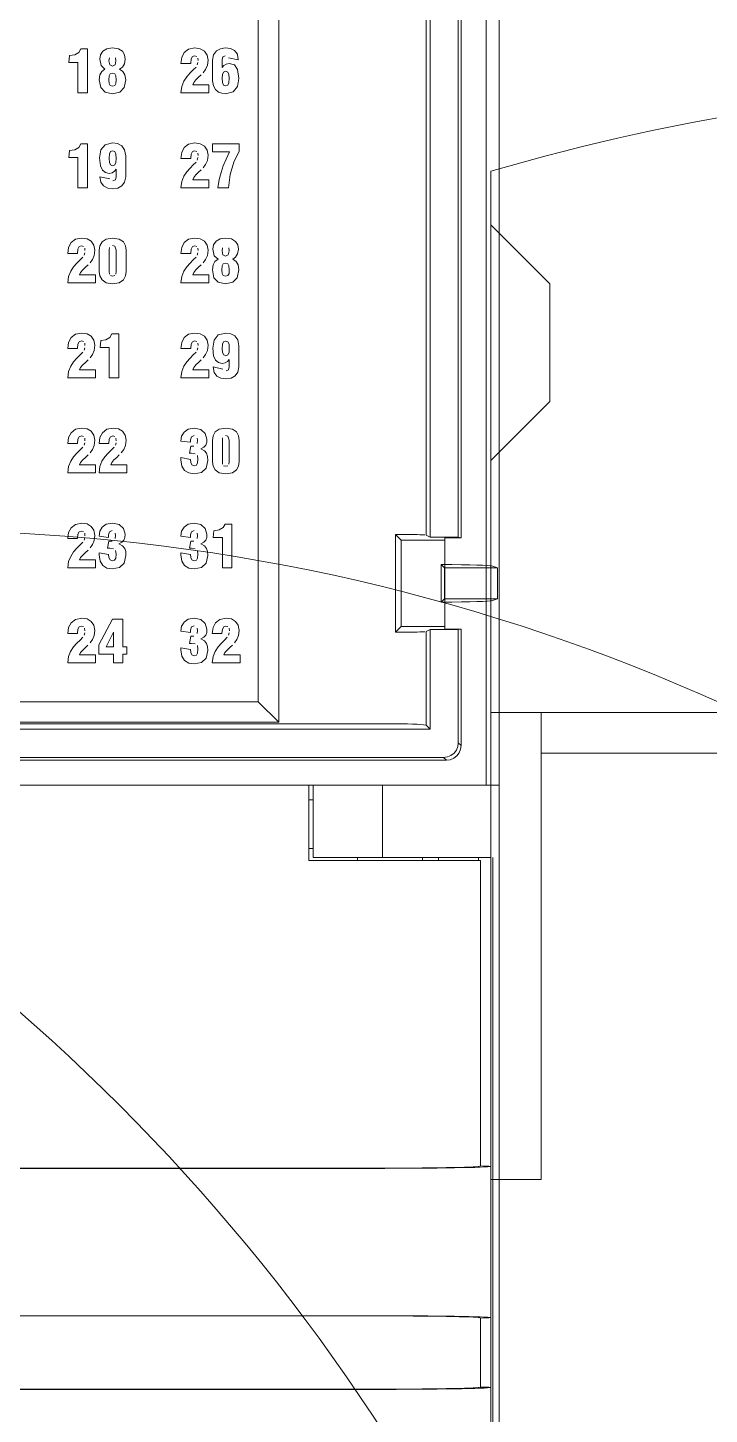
# Model space of a CAD drawing. Header units: millimetres. Extents: x -6000 to 26000, y -6000 to 26000.
# Drawn here: x 145.53 to 148.75, y -4537.93 to -4531.38 of the extents above; entities that cross this region are included whole.
import ezdxf

# ---------------------------------------------------------------- set-up
doc = ezdxf.new("R2010")
doc.units = ezdxf.units.MM
doc.header["$MEASUREMENT"] = 0
doc.layers.add('Чертеж и Рисунок_Ном._пера__7', color=7, linetype='Continuous', lineweight=15)

msp = doc.modelspace()

# ---------------------------------------------------------------- linework, layer by layer
at = {"layer": 'Чертеж и Рисунок_Ном._пера__7', "color": 7, "linetype": 'Continuous', "lineweight": 15}
for p, q in [((147.6943, -4534.9602), (147.6943, -4528.3644)), ((147.7547, -4528.3644), (147.7547, -4534.9602)), ((147.7547, -4534.9184), (147.7547, -4528.3647)), ((147.5761, -4529.2013), (147.5761, -4533.7919)), ((147.4108, -4533.7796), (147.4108, -4529.2135)), ((147.43, -4533.7892), (147.43, -4529.2039)), ((147.5627, -4533.7892), (147.5627, -4529.2039)), ((146.619, -4534.5664), (146.619, -4530.6716)), ((146.7153, -4530.768), (146.7153, -4534.6628)), ((147.7168, -4532.0625), (147.7168, -4532.3146)), ((147.7168, -4532.3146), (147.995, -4532.5928)), ((147.7168, -4533.4274), (147.7168, -4532.3146)), ((147.995, -4533.1492), (147.995, -4532.5928)), ((147.7168, -4533.4274), (147.995, -4533.1492)), ((147.7168, -4534.6167), (147.7168, -4533.4274)), ((147.266, -4533.7763), (147.2939, -4533.8041)), ((147.266, -4534.2384), (147.266, -4533.7763)), ((147.43, -4533.7892), (147.4108, -4533.7796)), ((147.2939, -4534.2105), (147.2939, -4533.8041)), ((147.2939, -4533.8041), (147.4996, -4533.8041)), ((147.5627, -4533.7892), (147.43, -4533.7892)), ((147.4996, -4533.7919), (147.4996, -4533.8041)), ((147.5761, -4533.7919), (147.4996, -4533.7919)), ((147.4996, -4534.2105), (147.4996, -4533.8041)), ((147.5761, -4533.7919), (147.5627, -4533.7892)), ((147.4816, -4533.9179), (147.4816, -4534.0967)), ((147.4816, -4533.9179), (147.4983, -4533.9346)), ((147.4983, -4533.9346), (147.4983, -4534.08)), ((147.7474, -4533.9346), (147.4983, -4533.9346)), ((147.7474, -4533.9346), (147.7196, -4533.9254)), ((147.7474, -4533.9346), (147.7474, -4534.08)), ((147.4816, -4534.0967), (147.4983, -4534.08)), ((147.4983, -4534.08), (147.7474, -4534.08)), ((147.7196, -4534.0893), (147.7474, -4534.08)), ((147.266, -4534.2384), (147.2939, -4534.2105)), ((147.2939, -4534.2105), (147.4996, -4534.2105)), ((147.43, -4534.2255), (147.4108, -4534.235)), ((147.4108, -4534.6767), (147.4108, -4534.235)), ((147.5627, -4534.2255), (147.43, -4534.2255)), ((147.43, -4534.6959), (147.43, -4534.2255)), ((147.4996, -4534.2228), (147.4996, -4534.2105)), ((147.5761, -4534.2228), (147.4996, -4534.2228)), ((147.5761, -4534.2228), (147.5627, -4534.2255)), ((147.5627, -4534.7593), (147.5627, -4534.2255)), ((147.5761, -4534.2228), (147.5761, -4534.7726)), ((143.2474, -4534.5664), (146.619, -4534.5664)), ((146.619, -4534.5664), (146.7153, -4534.6628)), ((147.7168, -4536.8214), (147.7168, -4534.6167)), ((147.7168, -4534.6167), (147.9532, -4534.6167)), ((147.9532, -4534.6167), (149.0939, -4534.6167)), ((147.9532, -4534.8096), (147.9532, -4534.6167)), ((142.4363, -4534.6959), (147.43, -4534.6959)), ((147.2023, -4534.6696), (142.6641, -4534.6696)), ((146.7153, -4534.6628), (143.1511, -4534.6628)), ((147.4108, -4534.6767), (147.43, -4534.6959)), ((147.5761, -4534.7726), (147.5627, -4534.7593)), ((142.373, -4534.8285), (147.4934, -4534.8285)), ((147.5068, -4534.8419), (147.4934, -4534.8285)), ((147.9532, -4536.8214), (147.9532, -4534.8096)), ((149.0939, -4534.8096), (147.9532, -4534.8096)), ((147.5068, -4534.8419), (142.3596, -4534.8419)), ((142.1721, -4534.9602), (147.6943, -4534.9602)), ((147.0433, -4534.9602), (142.8231, -4534.9602)), ((142.826, -4534.9602), (146.8575, -4534.9602)), ((146.8575, -4534.9602), (146.8575, -4535.3149)), ((146.8783, -4535.301), (146.8783, -4534.9602)), ((147.0433, -4534.9602), (147.2044, -4534.9602)), ((147.2044, -4534.9602), (147.7167, -4534.9602)), ((147.2044, -4535.301), (147.2044, -4534.9602)), ((147.7167, -4534.9602), (147.7547, -4534.9602)), ((147.7547, -4534.9602), (147.7196, -4534.9602)), ((147.7547, -4534.9602), (147.7547, -4551.3912)), ((146.8575, -4535.0297), (146.8783, -4535.0297)), ((146.8575, -4535.2592), (146.8783, -4535.2592)), ((146.8575, -4535.3149), (147.1611, -4535.3149)), ((146.8783, -4535.301), (147.2044, -4535.301)), ((147.087, -4535.301), (147.087, -4535.3149)), ((147.6611, -4535.3149), (147.1611, -4535.3149)), ((147.2044, -4535.301), (147.7167, -4535.301)), ((147.393, -4535.301), (147.393, -4535.3149)), ((147.4695, -4535.3149), (147.4695, -4535.301)), ((147.6573, -4535.3149), (147.6573, -4535.301)), ((147.6611, -4535.3149), (147.6668, -4535.3149)), ((147.6668, -4536.7573), (147.6668, -4535.3149)), ((147.7167, -4535.301), (147.7167, -4535.301)), ((147.7251, -4535.301), (147.7251, -4551.1862)), ((147.1611, -4536.7675), (142.826, -4536.7675)), ((147.1611, -4536.7685), (142.826, -4536.7685)), ((147.6668, -4536.7573), (147.6611, -4536.7592)), ((147.7168, -4537.4732), (147.7168, -4536.7592)), ((147.9532, -4536.8214), (147.7168, -4536.8214)), ((147.7168, -4536.8214), (147.7168, -4544.5136)), ((142.826, -4537.464), (147.1611, -4537.464)), ((147.1611, -4537.4649), (142.826, -4537.4649)), ((147.6668, -4537.4751), (147.6611, -4537.4732)), ((147.6668, -4537.8006), (147.6668, -4537.4751)), ((147.1611, -4537.8107), (142.826, -4537.8107)), ((147.1611, -4537.8117), (142.826, -4537.8117)), ((147.6668, -4537.8006), (147.6611, -4537.8025)), ((147.7168, -4538.5164), (147.7168, -4537.8025))]:
    msp.add_line(p, q, dxfattribs=at)
at = {"layer": 'Чертеж и Рисунок_Ном._пера__7', "color": 7, "linetype": 'Continuous', "lineweight": 15, "flags": 128}
for points in [[(145.7682, -4531.6916), (145.8136, -4531.6916), (145.8136, -4531.4846), (145.7812, -4531.4846), (145.7718, -4531.5016)], [(145.9048, -4531.4844), (145.886, -4531.4957), (145.8748, -4531.5124)], [(145.931, -4531.4802), (145.9048, -4531.4844)], [(145.9591, -4531.4845), (145.931, -4531.4802)], [(145.9778, -4531.4959), (145.9591, -4531.4845)], [(146.2902, -4531.4861), (146.2696, -4531.5019)], [(146.3205, -4531.4802), (146.2902, -4531.4861)], [(146.3452, -4531.4841), (146.3205, -4531.4802)], [(146.3646, -4531.4954), (146.3452, -4531.4841)], [(146.4636, -4531.4802), (146.4402, -4531.4836), (146.4213, -4531.4941)], [(146.4882, -4531.4833), (146.4636, -4531.4802)], [(146.5076, -4531.493), (146.4882, -4531.4833)], [(145.7531, -4531.5124), (145.7282, -4531.5161), (145.7249, -4531.5488), (145.7682, -4531.5488), (145.7682, -4531.6916)], [(145.7718, -4531.5016), (145.7531, -4531.5124)], [(145.8748, -4531.5124), (145.871, -4531.5326), (145.8772, -4531.5636)], [(145.9187, -4531.5595), (145.9146, -4531.5406), (145.9165, -4531.5262)], [(145.946, -4531.5262), (145.9478, -4531.5406), (145.9436, -4531.5595)], [(145.9882, -4531.5127), (145.9778, -4531.4959)], [(145.9782, -4531.5708), (145.9878, -4531.5551)], [(145.9878, -4531.5551), (145.9914, -4531.5326)], [(145.9914, -4531.5326), (145.9882, -4531.5127)], [(146.258, -4531.5251), (146.2543, -4531.5529), (146.3002, -4531.5529), (146.3022, -4531.5323), (146.3083, -4531.521)], [(146.2696, -4531.5019), (146.258, -4531.5251)], [(146.3083, -4531.521), (146.3185, -4531.5176)], [(146.3185, -4531.5176), (146.3287, -4531.5204)], [(146.3343, -4531.5495), (146.3313, -4531.5606)], [(146.3338, -4531.5281), (146.3352, -4531.5397)], [(146.3774, -4531.5135), (146.3646, -4531.4954)], [(146.382, -4531.5379), (146.3774, -4531.5135)], [(146.379, -4531.5622), (146.382, -4531.5379)], [(146.4085, -4531.512), (146.4038, -4531.5379), (146.4038, -4531.6354), (146.4074, -4531.6597)], [(146.4213, -4531.4941), (146.4085, -4531.512)], [(146.4486, -4531.5721), (146.4486, -4531.5359), (146.4522, -4531.5219)], [(146.4673, -4531.5566), (146.4564, -4531.5629), (146.4486, -4531.5721)], [(146.4522, -4531.5219), (146.4636, -4531.517)], [(146.4818, -4531.5541), (146.4673, -4531.5566)], [(146.4782, -4531.5262), (146.5248, -4531.5359), (146.5203, -4531.5103)], [(146.5061, -4531.5606), (146.4818, -4531.5541)], [(146.5203, -4531.5103), (146.5076, -4531.493)], [(145.8717, -4531.6073), (145.8686, -4531.6307), (145.8756, -4531.6676)], [(145.8957, -4531.5797), (145.8808, -4531.5909), (145.8717, -4531.6073)], [(145.8772, -4531.5636), (145.8957, -4531.5797)], [(145.9134, -4531.6301), (145.9149, -4531.612)], [(145.9149, -4531.612), (145.9203, -4531.6022), (145.931, -4531.5992)], [(145.9436, -4531.5595), (145.931, -4531.5659), (145.9187, -4531.5595)], [(145.931, -4531.5992), (145.9416, -4531.6022)], [(145.9416, -4531.6022), (145.9471, -4531.6121), (145.9487, -4531.6301)], [(145.9646, -4531.5797), (145.9782, -4531.5708)], [(145.9802, -4531.5909), (145.9646, -4531.5797)], [(145.99, -4531.6072), (145.9802, -4531.5909)], [(145.9864, -4531.6675), (145.9935, -4531.6301), (145.99, -4531.6072)], [(146.2816, -4531.616), (146.2678, -4531.637)], [(146.2973, -4531.5984), (146.2816, -4531.616)], [(146.3126, -4531.5834), (146.2973, -4531.5984)], [(146.3255, -4531.5703), (146.3126, -4531.5834)], [(146.3245, -4531.6308), (146.3372, -4531.6185)], [(146.3372, -4531.6185), (146.3496, -4531.6071)], [(146.3591, -4531.5974), (146.3708, -4531.5813)], [(146.3708, -4531.5813), (146.379, -4531.5622)], [(146.4486, -4531.6221), (146.4498, -4531.6049), (146.4546, -4531.5941), (146.4648, -4531.5903), (146.4752, -4531.5941)], [(146.4499, -4531.6438), (146.4486, -4531.6221)], [(146.4752, -4531.5941), (146.4804, -4531.6051)], [(146.4804, -4531.6051), (146.4818, -4531.6224)], [(146.4818, -4531.6224), (146.4805, -4531.6443)], [(146.5213, -4531.5813), (146.5061, -4531.5606)], [(146.5205, -4531.6628), (146.5266, -4531.6248), (146.5213, -4531.5813)], [(145.8756, -4531.6676), (145.8965, -4531.6891)], [(145.9149, -4531.6473), (145.9134, -4531.6301)], [(145.9203, -4531.6574), (145.9149, -4531.6473)], [(145.9419, -4531.6574), (145.931, -4531.6607), (145.9203, -4531.6574)], [(145.9473, -4531.6473), (145.9419, -4531.6574)], [(145.9487, -4531.6301), (145.9473, -4531.6473)], [(145.9655, -4531.6891), (145.9864, -4531.6675)], [(146.2543, -4531.6916), (146.3856, -4531.6916), (146.3856, -4531.6536), (146.3096, -4531.6536), (146.3144, -4531.6428)], [(146.258, -4531.662), (146.2543, -4531.6916)], [(146.2678, -4531.637), (146.258, -4531.662)], [(146.3144, -4531.6428), (146.3245, -4531.6308)], [(146.4074, -4531.6597), (146.417, -4531.6769)], [(146.417, -4531.6769), (146.4309, -4531.6882), (146.4474, -4531.6942), (146.4648, -4531.696)], [(146.4547, -4531.6551), (146.4499, -4531.6438)], [(146.4648, -4531.6583), (146.4547, -4531.6551)], [(146.4754, -4531.6553), (146.4648, -4531.6583)], [(146.4648, -4531.696), (146.5007, -4531.6873)], [(146.4805, -4531.6443), (146.4754, -4531.6553)], [(146.5007, -4531.6873), (146.5205, -4531.6628)], [(145.8965, -4531.6891), (145.931, -4531.696)], [(145.931, -4531.696), (145.9655, -4531.6891)], [(145.7718, -4531.9501), (145.7531, -4531.9609)], [(145.7682, -4532.1402), (145.8136, -4532.1402), (145.8136, -4531.9332), (145.7812, -4531.9332), (145.7718, -4531.9501)], [(145.9319, -4531.9288), (145.8964, -4531.9374), (145.8768, -4531.9616)], [(145.9556, -4531.9317), (145.9319, -4531.9288)], [(145.9885, -4531.9604), (145.9751, -4531.9417), (145.9556, -4531.9317)], [(146.2696, -4531.9505), (146.258, -4531.9736)], [(146.2902, -4531.9346), (146.2696, -4531.9505)], [(146.3205, -4531.9288), (146.2902, -4531.9346)], [(146.3452, -4531.9326), (146.3205, -4531.9288)], [(146.3646, -4531.9439), (146.3452, -4531.9326)], [(146.3774, -4531.9621), (146.3646, -4531.9439)], [(146.5041, -4532.02), (146.5281, -4531.9676), (146.5281, -4531.9332), (146.4032, -4531.9332), (146.4032, -4531.9712), (146.483, -4531.9712), (146.4672, -4532.0051)], [(145.7531, -4531.9609), (145.7282, -4531.9647), (145.7249, -4531.9974), (145.7682, -4531.9974), (145.7682, -4532.1402)], [(145.8768, -4531.9616), (145.8707, -4531.9994), (145.8742, -4532.0365)], [(145.9154, -4532.0027), (145.9166, -4531.9807)], [(145.9169, -4532.0203), (145.9154, -4532.0027)], [(145.9166, -4531.9807), (145.9215, -4531.9696)], [(145.9215, -4531.9696), (145.9319, -4531.9665)], [(145.9319, -4531.9665), (145.9422, -4531.9697)], [(145.9422, -4531.9697), (145.9473, -4531.981)], [(145.9473, -4531.981), (145.9487, -4532.0027)], [(145.9487, -4532.0027), (145.9473, -4532.0203)], [(145.9887, -4532.1138), (145.9935, -4532.0881), (145.9935, -4531.9897), (145.9885, -4531.9604)], [(146.258, -4531.9736), (146.2543, -4532.0015), (146.3002, -4532.0015), (146.3022, -4531.9808), (146.3083, -4531.9696)], [(146.3083, -4531.9696), (146.3185, -4531.9662)], [(146.3185, -4531.9662), (146.3287, -4531.9689)], [(146.3343, -4531.998), (146.3313, -4532.0091)], [(146.3338, -4531.9766), (146.3352, -4531.9882)], [(146.3708, -4532.0299), (146.379, -4532.0108)], [(146.382, -4531.9865), (146.3774, -4531.9621)], [(146.379, -4532.0108), (146.382, -4531.9865)], [(146.4672, -4532.0051), (146.454, -4532.0364)], [(145.8742, -4532.0365), (145.8839, -4532.0569)], [(145.8839, -4532.0569), (145.898, -4532.0685)], [(145.898, -4532.0685), (145.9151, -4532.0722)], [(145.9151, -4532.0722), (145.9299, -4532.0694)], [(145.9319, -4532.0359), (145.922, -4532.0318), (145.9169, -4532.0203)], [(145.9299, -4532.0694), (145.9408, -4532.0624)], [(145.9422, -4532.0318), (145.9319, -4532.0359)], [(145.9408, -4532.0624), (145.9487, -4532.053), (145.9487, -4532.0889), (145.9449, -4532.1029)], [(145.9473, -4532.0203), (145.9422, -4532.0318)], [(146.2816, -4532.0646), (146.2678, -4532.0856)], [(146.2973, -4532.047), (146.2816, -4532.0646)], [(146.3126, -4532.032), (146.2973, -4532.047)], [(146.3255, -4532.0189), (146.3126, -4532.032)], [(146.3144, -4532.0913), (146.3245, -4532.0793)], [(146.3245, -4532.0793), (146.3372, -4532.0671)], [(146.3372, -4532.0671), (146.3496, -4532.0556)], [(146.3591, -4532.046), (146.3708, -4532.0299)], [(146.4433, -4532.0677), (146.4349, -4532.1015)], [(146.454, -4532.0364), (146.4433, -4532.0677)], [(146.4786, -4532.1402), (146.4871, -4532.0783)], [(146.4871, -4532.0783), (146.5041, -4532.02)], [(145.8722, -4532.0889), (145.8767, -4532.1145), (145.8894, -4532.1318)], [(145.9188, -4532.0987), (145.8722, -4532.0889)], [(145.8894, -4532.1318), (145.9088, -4532.1415)], [(145.9088, -4532.1415), (145.9334, -4532.1446), (145.9568, -4532.1414)], [(145.9449, -4532.1029), (145.9334, -4532.1078)], [(145.9568, -4532.1414), (145.9759, -4532.1313)], [(145.9759, -4532.1313), (145.9887, -4532.1138)], [(146.2543, -4532.1402), (146.3856, -4532.1402), (146.3856, -4532.1022), (146.3096, -4532.1022), (146.3144, -4532.0913)], [(146.258, -4532.1105), (146.2543, -4532.1402)], [(146.2678, -4532.0856), (146.258, -4532.1105)], [(146.4349, -4532.1015), (146.4289, -4532.1402), (146.4786, -4532.1402)], [(145.7359, -4532.399), (145.7242, -4532.4222)], [(145.7565, -4532.3832), (145.7359, -4532.399)], [(145.7868, -4532.3773), (145.7565, -4532.3832)], [(145.8114, -4532.3812), (145.7868, -4532.3773)], [(145.8309, -4532.3925), (145.8114, -4532.3812)], [(145.8437, -4532.4106), (145.8309, -4532.3925)], [(145.882, -4532.3952), (145.8719, -4532.4137)], [(145.9012, -4532.3822), (145.882, -4532.3952)], [(145.9316, -4532.3773), (145.9012, -4532.3822)], [(145.9633, -4532.3822), (145.9316, -4532.3773)], [(145.9829, -4532.3953), (145.9633, -4532.3822)], [(145.9928, -4532.4138), (145.9829, -4532.3953)], [(146.2696, -4532.399), (146.258, -4532.4222)], [(146.2902, -4532.3832), (146.2696, -4532.399)], [(146.3205, -4532.3773), (146.2902, -4532.3832)], [(146.3452, -4532.3812), (146.3205, -4532.3773)], [(146.3646, -4532.3925), (146.3452, -4532.3812)], [(146.3774, -4532.4106), (146.3646, -4532.3925)], [(146.4385, -4532.3815), (146.4197, -4532.3928), (146.4085, -4532.4095)], [(146.4648, -4532.3773), (146.4385, -4532.3815)], [(146.4929, -4532.3816), (146.4648, -4532.3773)], [(146.5115, -4532.393), (146.4929, -4532.3816)], [(146.5219, -4532.4098), (146.5115, -4532.393)], [(145.7242, -4532.4222), (145.7205, -4532.4501), (145.7665, -4532.4501), (145.7684, -4532.4294), (145.7745, -4532.4181)], [(145.7745, -4532.4181), (145.7847, -4532.4147)], [(145.7918, -4532.4674), (145.7788, -4532.4805)], [(145.7847, -4532.4147), (145.795, -4532.4175)], [(145.8006, -4532.4466), (145.7976, -4532.4577)], [(145.8001, -4532.4252), (145.8015, -4532.4368)], [(145.8371, -4532.4784), (145.8452, -4532.4593)], [(145.8483, -4532.435), (145.8437, -4532.4106)], [(145.8452, -4532.4593), (145.8483, -4532.435)], [(145.8719, -4532.4137), (145.8689, -4532.4353)], [(145.8689, -4532.4353), (145.8689, -4532.5349), (145.8719, -4532.5565), (145.882, -4532.5751)], [(145.9168, -4532.5477), (145.9157, -4532.536), (145.9157, -4532.4345), (145.9168, -4532.4227)], [(145.931, -4532.413), (145.9416, -4532.4155)], [(145.9416, -4532.4155), (145.9487, -4532.4345), (145.9487, -4532.536), (145.9471, -4532.5477)], [(145.9928, -4532.5564), (145.9955, -4532.5349), (145.9955, -4532.4353), (145.9928, -4532.4138)], [(146.258, -4532.4222), (146.2543, -4532.4501), (146.3002, -4532.4501), (146.3022, -4532.4294), (146.3083, -4532.4181)], [(146.3083, -4532.4181), (146.3185, -4532.4147)], [(146.3255, -4532.4674), (146.3126, -4532.4805)], [(146.3185, -4532.4147), (146.3287, -4532.4175)], [(146.3343, -4532.4466), (146.3313, -4532.4577)], [(146.3338, -4532.4252), (146.3352, -4532.4368)], [(146.3708, -4532.4784), (146.379, -4532.4593)], [(146.382, -4532.435), (146.3774, -4532.4106)], [(146.379, -4532.4593), (146.382, -4532.435)], [(146.4085, -4532.4095), (146.4047, -4532.4297), (146.4109, -4532.4607)], [(146.4109, -4532.4607), (146.4294, -4532.4769)], [(146.4525, -4532.4566), (146.4483, -4532.4377), (146.4502, -4532.4233)], [(146.4774, -4532.4566), (146.4648, -4532.463), (146.4525, -4532.4566)], [(146.4797, -4532.4233), (146.4816, -4532.4377), (146.4774, -4532.4566)], [(146.4983, -4532.4769), (146.512, -4532.468)], [(146.512, -4532.468), (146.5215, -4532.4522)], [(146.5215, -4532.4522), (146.5251, -4532.4297)], [(146.5251, -4532.4297), (146.5219, -4532.4098)], [(145.7341, -4532.5341), (145.7243, -4532.5591)], [(145.7479, -4532.5132), (145.7341, -4532.5341)], [(145.7635, -4532.4955), (145.7479, -4532.5132)], [(145.7788, -4532.4805), (145.7635, -4532.4955)], [(145.7807, -4532.5399), (145.7908, -4532.5279)], [(145.7908, -4532.5279), (145.8035, -4532.5157)], [(145.8035, -4532.5157), (145.8159, -4532.5042)], [(145.8253, -4532.4945), (145.8371, -4532.4784)], [(146.2678, -4532.5341), (146.258, -4532.5591)], [(146.2816, -4532.5132), (146.2678, -4532.5341)], [(146.2973, -4532.4955), (146.2816, -4532.5132)], [(146.3126, -4532.4805), (146.2973, -4532.4955)], [(146.3144, -4532.5399), (146.3245, -4532.5279)], [(146.3245, -4532.5279), (146.3372, -4532.5157)], [(146.3372, -4532.5157), (146.3496, -4532.5042)], [(146.3591, -4532.4945), (146.3708, -4532.4784)], [(146.4055, -4532.5044), (146.4024, -4532.5278), (146.4094, -4532.5647)], [(146.4294, -4532.4769), (146.4146, -4532.488), (146.4055, -4532.5044)], [(146.4471, -4532.5272), (146.4486, -4532.5091)], [(146.4486, -4532.5444), (146.4471, -4532.5272)], [(146.4486, -4532.5091), (146.454, -4532.4993), (146.4648, -4532.4963)], [(146.4648, -4532.4963), (146.4754, -4532.4993)], [(146.4754, -4532.4993), (146.4809, -4532.5092), (146.4824, -4532.5272)], [(146.4824, -4532.5272), (146.481, -4532.5444)], [(146.514, -4532.488), (146.4983, -4532.4769)], [(146.5238, -4532.5043), (146.514, -4532.488)], [(146.5202, -4532.5646), (146.5272, -4532.5272), (146.5238, -4532.5043)], [(145.7205, -4532.5887), (145.8518, -4532.5887), (145.8518, -4532.5508), (145.7759, -4532.5508), (145.7807, -4532.5399)], [(145.7243, -4532.5591), (145.7205, -4532.5887)], [(145.882, -4532.5751), (145.9012, -4532.5882)], [(145.9012, -4532.5882), (145.9316, -4532.5931)], [(145.9416, -4532.555), (145.931, -4532.5575), (145.9213, -4532.555)], [(145.9316, -4532.5931), (145.9633, -4532.5882)], [(145.9633, -4532.5882), (145.9829, -4532.575)], [(145.9829, -4532.575), (145.9928, -4532.5564)], [(146.2543, -4532.5887), (146.3856, -4532.5887), (146.3856, -4532.5508), (146.3096, -4532.5508), (146.3144, -4532.5399)], [(146.258, -4532.5591), (146.2543, -4532.5887)], [(146.4094, -4532.5647), (146.4303, -4532.5862)], [(146.4303, -4532.5862), (146.4648, -4532.5931)], [(146.454, -4532.5545), (146.4486, -4532.5444)], [(146.4756, -4532.5545), (146.4648, -4532.5578), (146.454, -4532.5545)], [(146.4648, -4532.5931), (146.4993, -4532.5862)], [(146.481, -4532.5444), (146.4756, -4532.5545)], [(146.4993, -4532.5862), (146.5202, -4532.5646)], [(145.7242, -4532.8707), (145.7205, -4532.8986), (145.7665, -4532.8986), (145.7684, -4532.878), (145.7745, -4532.8667)], [(145.7359, -4532.8476), (145.7242, -4532.8707)], [(145.7565, -4532.8317), (145.7359, -4532.8476)], [(145.7868, -4532.8259), (145.7565, -4532.8317)], [(145.7745, -4532.8667), (145.7847, -4532.8633)], [(145.7847, -4532.8633), (145.795, -4532.866)], [(145.8114, -4532.8298), (145.7868, -4532.8259)], [(145.8309, -4532.8411), (145.8114, -4532.8298)], [(145.8437, -4532.8592), (145.8309, -4532.8411)], [(145.8483, -4532.8836), (145.8437, -4532.8592)], [(145.9006, -4532.858), (145.8757, -4532.8618), (145.8725, -4532.8945), (145.9157, -4532.8945), (145.9157, -4533.0373)], [(145.9193, -4532.8472), (145.9006, -4532.858)], [(145.9157, -4533.0373), (145.9611, -4533.0373), (145.9611, -4532.8303), (145.9287, -4532.8303), (145.9193, -4532.8472)], [(146.258, -4532.8707), (146.2543, -4532.8986), (146.3002, -4532.8986), (146.3022, -4532.878), (146.3083, -4532.8667)], [(146.2696, -4532.8476), (146.258, -4532.8707)], [(146.2902, -4532.8317), (146.2696, -4532.8476)], [(146.3205, -4532.8259), (146.2902, -4532.8317)], [(146.3083, -4532.8667), (146.3185, -4532.8633)], [(146.3185, -4532.8633), (146.3287, -4532.866)], [(146.3452, -4532.8298), (146.3205, -4532.8259)], [(146.3646, -4532.8411), (146.3452, -4532.8298)], [(146.3774, -4532.8592), (146.3646, -4532.8411)], [(146.382, -4532.8836), (146.3774, -4532.8592)], [(146.4105, -4532.8587), (146.4044, -4532.8966), (146.408, -4532.9336)], [(146.4657, -4532.8259), (146.4301, -4532.8345), (146.4105, -4532.8587)], [(146.4504, -4532.8779), (146.4553, -4532.8667)], [(146.4553, -4532.8667), (146.4657, -4532.8636)], [(146.4893, -4532.8288), (146.4657, -4532.8259)], [(146.4657, -4532.8636), (146.4759, -4532.8668)], [(146.4759, -4532.8668), (146.481, -4532.8781)], [(146.5222, -4532.8575), (146.5089, -4532.8388), (146.4893, -4532.8288)], [(146.5225, -4533.0109), (146.5272, -4532.9852), (146.5272, -4532.8868), (146.5222, -4532.8575)], [(145.7788, -4532.9291), (145.7635, -4532.9441)], [(145.7918, -4532.916), (145.7788, -4532.9291)], [(145.8006, -4532.8951), (145.7976, -4532.9062)], [(145.8001, -4532.8737), (145.8015, -4532.8854)], [(145.8253, -4532.9431), (145.8371, -4532.927)], [(145.8371, -4532.927), (145.8452, -4532.9079)], [(145.8452, -4532.9079), (145.8483, -4532.8836)], [(146.3126, -4532.9291), (146.2973, -4532.9441)], [(146.3255, -4532.916), (146.3126, -4532.9291)], [(146.3343, -4532.8951), (146.3313, -4532.9062)], [(146.3338, -4532.8737), (146.3352, -4532.8854)], [(146.3591, -4532.9431), (146.3708, -4532.927)], [(146.3708, -4532.927), (146.379, -4532.9079)], [(146.379, -4532.9079), (146.382, -4532.8836)], [(146.4492, -4532.8998), (146.4504, -4532.8779)], [(146.4506, -4532.9174), (146.4492, -4532.8998)], [(146.4657, -4532.9331), (146.4558, -4532.9289), (146.4506, -4532.9174)], [(146.4759, -4532.9289), (146.4657, -4532.9331)], [(146.481, -4532.9174), (146.4759, -4532.9289)], [(146.481, -4532.8781), (146.4824, -4532.8998)], [(146.4824, -4532.8998), (146.481, -4532.9174)], [(145.7205, -4533.0373), (145.8518, -4533.0373), (145.8518, -4532.9993), (145.7759, -4532.9993), (145.7807, -4532.9885)], [(145.7341, -4532.9827), (145.7243, -4533.0076)], [(145.7479, -4532.9617), (145.7341, -4532.9827)], [(145.7635, -4532.9441), (145.7479, -4532.9617)], [(145.7807, -4532.9885), (145.7908, -4532.9764)], [(145.7908, -4532.9764), (145.8035, -4532.9642)], [(145.8035, -4532.9642), (145.8159, -4532.9527)], [(146.2543, -4533.0373), (146.3856, -4533.0373), (146.3856, -4532.9993), (146.3096, -4532.9993), (146.3144, -4532.9885)], [(146.2678, -4532.9827), (146.258, -4533.0076)], [(146.2816, -4532.9617), (146.2678, -4532.9827)], [(146.2973, -4532.9441), (146.2816, -4532.9617)], [(146.3144, -4532.9885), (146.3245, -4532.9764)], [(146.3245, -4532.9764), (146.3372, -4532.9642)], [(146.3372, -4532.9642), (146.3496, -4532.9527)], [(146.4059, -4532.9861), (146.4105, -4533.0116), (146.4232, -4533.0289)], [(146.4525, -4532.9958), (146.4059, -4532.9861)], [(146.408, -4532.9336), (146.4176, -4532.9541)], [(146.4176, -4532.9541), (146.4318, -4532.9656)], [(146.4318, -4532.9656), (146.4489, -4532.9693)], [(146.4489, -4532.9693), (146.4636, -4532.9665)], [(146.4636, -4532.9665), (146.4746, -4532.9596)], [(146.4746, -4532.9596), (146.4824, -4532.9501), (146.4824, -4532.9861), (146.4787, -4533)], [(145.7243, -4533.0076), (145.7205, -4533.0373)], [(146.258, -4533.0076), (146.2543, -4533.0373)], [(146.4232, -4533.0289), (146.4426, -4533.0387)], [(146.4426, -4533.0387), (146.4671, -4533.0417), (146.4905, -4533.0385)], [(146.4787, -4533), (146.4671, -4533.0049)], [(146.4905, -4533.0385), (146.5096, -4533.0285)], [(146.5096, -4533.0285), (146.5225, -4533.0109)], [(145.7242, -4533.3193), (145.7205, -4533.3472), (145.7665, -4533.3472), (145.7684, -4533.3265), (145.7745, -4533.3152)], [(145.7359, -4533.2961), (145.7242, -4533.3193)], [(145.7565, -4533.2803), (145.7359, -4533.2961)], [(145.7868, -4533.2744), (145.7565, -4533.2803)], [(145.7745, -4533.3152), (145.7847, -4533.3118)], [(145.7847, -4533.3118), (145.795, -4533.3146)], [(145.8114, -4533.2783), (145.7868, -4533.2744)], [(145.8001, -4533.3223), (145.8015, -4533.3339)], [(145.8309, -4533.2896), (145.8114, -4533.2783)], [(145.8437, -4533.3077), (145.8309, -4533.2896)], [(145.8483, -4533.3321), (145.8437, -4533.3077)], [(145.8717, -4533.3193), (145.868, -4533.3472), (145.914, -4533.3472), (145.9159, -4533.3265), (145.922, -4533.3152)], [(145.8834, -4533.2961), (145.8717, -4533.3193)], [(145.904, -4533.2803), (145.8834, -4533.2961)], [(145.9343, -4533.2744), (145.904, -4533.2803)], [(145.922, -4533.3152), (145.9322, -4533.3118)], [(145.9322, -4533.3118), (145.9425, -4533.3146)], [(145.9589, -4533.2783), (145.9343, -4533.2744)], [(145.9476, -4533.3223), (145.949, -4533.3339)], [(145.9784, -4533.2896), (145.9589, -4533.2783)], [(145.9912, -4533.3077), (145.9784, -4533.2896)], [(145.9958, -4533.3321), (145.9912, -4533.3077)], [(146.2688, -4533.293), (146.2576, -4533.3126), (146.254, -4533.3357), (146.2987, -4533.3416)], [(146.2884, -4533.2795), (146.2688, -4533.293)], [(146.317, -4533.2744), (146.2884, -4533.2795)], [(146.2987, -4533.3416), (146.2987, -4533.3304), (146.3034, -4533.3156)], [(146.3034, -4533.3156), (146.3161, -4533.3101)], [(146.3483, -4533.2811), (146.317, -4533.2744)], [(146.3304, -4533.3215), (146.332, -4533.3321), (146.3304, -4533.3465)], [(146.3692, -4533.2995), (146.3483, -4533.2811)], [(146.3767, -4533.3272), (146.3692, -4533.2995)], [(146.4056, -4533.3109), (146.4027, -4533.3325)], [(146.4157, -4533.2923), (146.4056, -4533.3109)], [(146.4349, -4533.2793), (146.4157, -4533.2923)], [(146.4654, -4533.2744), (146.4349, -4533.2793)], [(146.4506, -4533.4449), (146.4495, -4533.4331), (146.4495, -4533.3316), (146.4506, -4533.3198)], [(146.4648, -4533.3101), (146.4754, -4533.3126)], [(146.4971, -4533.2794), (146.4654, -4533.2744)], [(146.4754, -4533.3126), (146.4824, -4533.3316), (146.4824, -4533.4331), (146.4809, -4533.4449)], [(146.5167, -4533.2924), (146.4971, -4533.2794)], [(146.5265, -4533.3109), (146.5167, -4533.2924)], [(146.5265, -4533.4535), (146.5293, -4533.432), (146.5293, -4533.3325), (146.5265, -4533.3109)], [(145.7788, -4533.3776), (145.7635, -4533.3927)], [(145.7918, -4533.3645), (145.7788, -4533.3776)], [(145.8006, -4533.3437), (145.7976, -4533.3548)], [(145.8253, -4533.3916), (145.8371, -4533.3755)], [(145.8371, -4533.3755), (145.8452, -4533.3564)], [(145.8452, -4533.3564), (145.8483, -4533.3321)], [(145.9263, -4533.3776), (145.911, -4533.3927)], [(145.9393, -4533.3645), (145.9263, -4533.3776)], [(145.9481, -4533.3437), (145.9451, -4533.3548)], [(145.9728, -4533.3916), (145.9846, -4533.3755)], [(145.9846, -4533.3755), (145.9927, -4533.3564)], [(145.9927, -4533.3564), (145.9958, -4533.3321)], [(146.3155, -4533.3591), (146.3011, -4533.3601), (146.294, -4533.3934), (146.3043, -4533.3934), (146.322, -4533.3956)], [(146.3473, -4533.3719), (146.3623, -4533.3649)], [(146.365, -4533.3815), (146.3473, -4533.3719)], [(146.3623, -4533.3649), (146.3713, -4533.3545)], [(146.3753, -4533.3936), (146.365, -4533.3815)], [(146.3713, -4533.3545), (146.3756, -4533.3416)], [(146.3756, -4533.3416), (146.3767, -4533.3272)], [(146.4027, -4533.3325), (146.4027, -4533.432), (146.4056, -4533.4536), (146.4157, -4533.4722)], [(145.7205, -4533.4858), (145.8518, -4533.4858), (145.8518, -4533.4479), (145.7759, -4533.4479), (145.7807, -4533.437)], [(145.7341, -4533.4312), (145.7243, -4533.4562)], [(145.7479, -4533.4103), (145.7341, -4533.4312)], [(145.7635, -4533.3927), (145.7479, -4533.4103)], [(145.7807, -4533.437), (145.7908, -4533.425)], [(145.7908, -4533.425), (145.8035, -4533.4128)], [(145.8035, -4533.4128), (145.8159, -4533.4013)], [(145.868, -4533.4858), (145.9993, -4533.4858), (145.9993, -4533.4479), (145.9234, -4533.4479), (145.9282, -4533.437)], [(145.8816, -4533.4312), (145.8718, -4533.4562)], [(145.8954, -4533.4103), (145.8816, -4533.4312)], [(145.911, -4533.3927), (145.8954, -4533.4103)], [(145.9282, -4533.437), (145.9383, -4533.425)], [(145.9383, -4533.425), (145.951, -4533.4128)], [(145.951, -4533.4128), (145.9634, -4533.4013)], [(146.3004, -4533.4369), (146.2987, -4533.422), (146.254, -4533.414), (146.254, -4533.4243), (146.2586, -4533.454)], [(146.2586, -4533.454), (146.2716, -4533.4745)], [(146.3059, -4533.448), (146.3004, -4533.4369)], [(146.3164, -4533.4523), (146.3059, -4533.448)], [(146.3272, -4533.4492), (146.3164, -4533.4523)], [(146.3343, -4533.4211), (146.3328, -4533.4392), (146.3272, -4533.4492)], [(146.3316, -4533.4041), (146.3343, -4533.4211)], [(146.3733, -4533.4637), (146.3812, -4533.4278)], [(146.38, -4533.4088), (146.3753, -4533.3936)], [(146.3812, -4533.4278), (146.38, -4533.4088)], [(146.4754, -4533.4521), (146.4648, -4533.4546), (146.4551, -4533.4521)], [(146.5167, -4533.4722), (146.5265, -4533.4535)], [(145.7243, -4533.4562), (145.7205, -4533.4858)], [(145.8718, -4533.4562), (145.868, -4533.4858)], [(146.2716, -4533.4745), (146.2914, -4533.4864)], [(146.2914, -4533.4864), (146.3164, -4533.4902)], [(146.3164, -4533.4902), (146.3511, -4533.4839)], [(146.3511, -4533.4839), (146.3733, -4533.4637)], [(146.4157, -4533.4722), (146.4349, -4533.4854)], [(146.4349, -4533.4854), (146.4654, -4533.4902)], [(146.4654, -4533.4902), (146.4971, -4533.4853)], [(146.4971, -4533.4853), (146.5167, -4533.4722)], [(145.7242, -4533.7679), (145.7205, -4533.7957), (145.7665, -4533.7957), (145.7684, -4533.7751), (145.7745, -4533.7638)], [(145.7359, -4533.7447), (145.7242, -4533.7679)], [(145.7565, -4533.7288), (145.7359, -4533.7447)], [(145.7868, -4533.723), (145.7565, -4533.7288)], [(145.7745, -4533.7638), (145.7847, -4533.7604)], [(145.7847, -4533.7604), (145.795, -4533.7631)], [(145.8114, -4533.7269), (145.7868, -4533.723)], [(145.8001, -4533.7708), (145.8015, -4533.7825)], [(145.8309, -4533.7382), (145.8114, -4533.7269)], [(145.8437, -4533.7563), (145.8309, -4533.7382)], [(145.8483, -4533.7807), (145.8437, -4533.7563)], [(145.8452, -4533.805), (145.8483, -4533.7807)], [(145.8826, -4533.7416), (145.8713, -4533.7611), (145.8677, -4533.7842), (145.9125, -4533.7901)], [(145.9021, -4533.7281), (145.8826, -4533.7416)], [(145.9307, -4533.723), (145.9021, -4533.7281)], [(145.9125, -4533.7901), (145.9125, -4533.7789), (145.9172, -4533.7641)], [(145.9172, -4533.7641), (145.9299, -4533.7586)], [(145.962, -4533.7297), (145.9307, -4533.723)], [(145.9442, -4533.77), (145.9458, -4533.7807), (145.9441, -4533.795)], [(145.983, -4533.748), (145.962, -4533.7297)], [(145.9905, -4533.7757), (145.983, -4533.748)], [(145.9894, -4533.7902), (145.9905, -4533.7757)], [(146.2688, -4533.7416), (146.2576, -4533.7611), (146.254, -4533.7842), (146.2987, -4533.7901)], [(146.2884, -4533.7281), (146.2688, -4533.7416)], [(146.317, -4533.723), (146.2884, -4533.7281)], [(146.2987, -4533.7901), (146.2987, -4533.7789), (146.3034, -4533.7641)], [(146.3034, -4533.7641), (146.3161, -4533.7586)], [(146.3483, -4533.7297), (146.317, -4533.723)], [(146.3304, -4533.77), (146.332, -4533.7807), (146.3304, -4533.795)], [(146.3692, -4533.748), (146.3483, -4533.7297)], [(146.3767, -4533.7757), (146.3692, -4533.748)], [(146.3756, -4533.7902), (146.3767, -4533.7757)], [(146.4344, -4533.7551), (146.4094, -4533.7589), (146.4062, -4533.7916), (146.4495, -4533.7916), (146.4495, -4533.9344)], [(146.453, -4533.7443), (146.4344, -4533.7551)], [(146.4495, -4533.9344), (146.4948, -4533.9344), (146.4948, -4533.7274), (146.4624, -4533.7274), (146.453, -4533.7443)], [(147.266, -4533.7763), (147.2956, -4533.7765), (147.323, -4533.7768), (147.3397, -4533.777), (147.355, -4533.7773), (147.3687, -4533.7775), (147.3807, -4533.7779), (147.3908, -4533.7782), (147.405, -4533.7789)], [(145.7635, -4533.8412), (145.7479, -4533.8588)], [(145.7788, -4533.8262), (145.7635, -4533.8412)], [(145.7918, -4533.8131), (145.7788, -4533.8262)], [(145.8006, -4533.7922), (145.7976, -4533.8033)], [(145.8253, -4533.8402), (145.8371, -4533.8241)], [(145.8371, -4533.8241), (145.8452, -4533.805)], [(145.9292, -4533.8076), (145.9148, -4533.8087), (145.9078, -4533.8419), (145.9181, -4533.8419), (145.9358, -4533.8442)], [(145.9611, -4533.8205), (145.9761, -4533.8134)], [(145.9788, -4533.8301), (145.9611, -4533.8205)], [(145.9761, -4533.8134), (145.9851, -4533.803)], [(145.989, -4533.8421), (145.9788, -4533.8301)], [(145.9851, -4533.803), (145.9894, -4533.7902)], [(145.9938, -4533.8574), (145.989, -4533.8421)], [(146.3155, -4533.8076), (146.3011, -4533.8087), (146.294, -4533.8419), (146.3043, -4533.8419), (146.322, -4533.8442)], [(146.3473, -4533.8205), (146.3623, -4533.8134)], [(146.365, -4533.8301), (146.3473, -4533.8205)], [(146.3623, -4533.8134), (146.3713, -4533.803)], [(146.3753, -4533.8421), (146.365, -4533.8301)], [(146.3713, -4533.803), (146.3756, -4533.7902)], [(146.38, -4533.8574), (146.3753, -4533.8421)], [(145.7205, -4533.9344), (145.8518, -4533.9344), (145.8518, -4533.8964), (145.7759, -4533.8964), (145.7807, -4533.8856)], [(145.7243, -4533.9048), (145.7205, -4533.9344)], [(145.7341, -4533.8798), (145.7243, -4533.9048)], [(145.7479, -4533.8588), (145.7341, -4533.8798)], [(145.7807, -4533.8856), (145.7908, -4533.8736)], [(145.7908, -4533.8736), (145.8035, -4533.8613)], [(145.8035, -4533.8613), (145.8159, -4533.8499)], [(145.9141, -4533.8854), (145.9125, -4533.8705), (145.8677, -4533.8626), (145.8677, -4533.8729), (145.8724, -4533.9026)], [(145.8724, -4533.9026), (145.8854, -4533.9231)], [(145.9197, -4533.8965), (145.9141, -4533.8854)], [(145.9302, -4533.9008), (145.9197, -4533.8965)], [(145.9409, -4533.8978), (145.9302, -4533.9008)], [(145.9481, -4533.8696), (145.9466, -4533.8878), (145.9409, -4533.8978)], [(145.9453, -4533.8526), (145.9481, -4533.8696)], [(145.9649, -4533.9324), (145.9871, -4533.9122)], [(145.9871, -4533.9122), (145.9949, -4533.8764)], [(145.9949, -4533.8764), (145.9938, -4533.8574)], [(146.3004, -4533.8854), (146.2987, -4533.8705), (146.254, -4533.8626), (146.254, -4533.8729), (146.2586, -4533.9026)], [(146.2586, -4533.9026), (146.2716, -4533.9231)], [(146.3059, -4533.8965), (146.3004, -4533.8854)], [(146.3164, -4533.9008), (146.3059, -4533.8965)], [(146.3272, -4533.8978), (146.3164, -4533.9008)], [(146.3343, -4533.8696), (146.3328, -4533.8878), (146.3272, -4533.8978)], [(146.3316, -4533.8526), (146.3343, -4533.8696)], [(146.3511, -4533.9324), (146.3733, -4533.9122)], [(146.3733, -4533.9122), (146.3812, -4533.8764)], [(146.3812, -4533.8764), (146.38, -4533.8574)], [(145.8854, -4533.9231), (145.9051, -4533.935)], [(145.9051, -4533.935), (145.9302, -4533.9388)], [(145.9302, -4533.9388), (145.9649, -4533.9324)], [(146.2716, -4533.9231), (146.2914, -4533.935)], [(146.2914, -4533.935), (146.3164, -4533.9388)], [(146.3164, -4533.9388), (146.3511, -4533.9324)], [(145.7866, -4534.1716), (145.7563, -4534.1774)], [(145.8113, -4534.1754), (145.7866, -4534.1716)], [(145.8307, -4534.1867), (145.8113, -4534.1754)], [(146.317, -4534.1716), (146.2884, -4534.1766)], [(146.3483, -4534.1782), (146.317, -4534.1716)], [(146.468, -4534.1716), (146.4377, -4534.1774)], [(146.4927, -4534.1754), (146.468, -4534.1716)], [(146.5121, -4534.1867), (146.4927, -4534.1754)], [(145.7241, -4534.2164), (145.7204, -4534.2443), (145.7663, -4534.2443), (145.7683, -4534.2236), (145.7744, -4534.2123)], [(145.7357, -4534.1932), (145.7241, -4534.2164)], [(145.7563, -4534.1774), (145.7357, -4534.1932)], [(145.7744, -4534.2123), (145.7846, -4534.209)], [(145.7846, -4534.209), (145.7948, -4534.2117)], [(145.8005, -4534.2408), (145.7974, -4534.2519)], [(145.7999, -4534.2194), (145.8013, -4534.231)], [(145.8435, -4534.2048), (145.8307, -4534.1867)], [(145.8482, -4534.2293), (145.8435, -4534.2048)], [(145.8451, -4534.2536), (145.8482, -4534.2293)], [(146.2688, -4534.1902), (146.2576, -4534.2097), (146.254, -4534.2328), (146.2987, -4534.2387)], [(146.2884, -4534.1766), (146.2688, -4534.1902)], [(146.2987, -4534.2387), (146.2987, -4534.2275), (146.3034, -4534.2127)], [(146.3034, -4534.2127), (146.3161, -4534.2072)], [(146.3304, -4534.2186), (146.332, -4534.2293), (146.3304, -4534.2436)], [(146.3692, -4534.1966), (146.3483, -4534.1782)], [(146.3767, -4534.2243), (146.3692, -4534.1966)], [(146.3713, -4534.2516), (146.3756, -4534.2387)], [(146.3756, -4534.2387), (146.3767, -4534.2243)], [(146.4055, -4534.2164), (146.4018, -4534.2443), (146.4477, -4534.2443), (146.4497, -4534.2236), (146.4558, -4534.2123)], [(146.4171, -4534.1932), (146.4055, -4534.2164)], [(146.4377, -4534.1774), (146.4171, -4534.1932)], [(146.4558, -4534.2123), (146.466, -4534.209)], [(146.466, -4534.209), (146.4762, -4534.2117)], [(146.4818, -4534.2408), (146.4788, -4534.2519)], [(146.4813, -4534.2194), (146.4827, -4534.231)], [(146.5249, -4534.2048), (146.5121, -4534.1867)], [(146.5295, -4534.2293), (146.5249, -4534.2048)], [(146.5265, -4534.2536), (146.5295, -4534.2293)], [(147.266, -4534.2384), (147.2956, -4534.2382), (147.323, -4534.2379), (147.3397, -4534.2377), (147.355, -4534.2374), (147.3687, -4534.2371), (147.3807, -4534.2368), (147.3908, -4534.2365), (147.405, -4534.2358)], [(145.7634, -4534.2898), (145.7477, -4534.3074)], [(145.7787, -4534.2747), (145.7634, -4534.2898)], [(145.7916, -4534.2617), (145.7787, -4534.2747)], [(145.8033, -4534.3099), (145.8157, -4534.2984)], [(145.8252, -4534.2887), (145.8369, -4534.2726)], [(145.8369, -4534.2726), (145.8451, -4534.2536)], [(146.3155, -4534.2562), (146.3011, -4534.2572), (146.294, -4534.2905), (146.3043, -4534.2905), (146.322, -4534.2928)], [(146.3316, -4534.3012), (146.3343, -4534.3182)], [(146.3473, -4534.269), (146.3623, -4534.262)], [(146.365, -4534.2786), (146.3473, -4534.269)], [(146.3623, -4534.262), (146.3713, -4534.2516)], [(146.3753, -4534.2907), (146.365, -4534.2786)], [(146.38, -4534.3059), (146.3753, -4534.2907)], [(146.3812, -4534.3249), (146.38, -4534.3059)], [(146.4448, -4534.2898), (146.4291, -4534.3074)], [(146.4601, -4534.2747), (146.4448, -4534.2898)], [(146.473, -4534.2617), (146.4601, -4534.2747)], [(146.4847, -4534.3099), (146.4971, -4534.2984)], [(146.5066, -4534.2887), (146.5183, -4534.2726)], [(146.5183, -4534.2726), (146.5265, -4534.2536)], [(145.7204, -4534.383), (145.8517, -4534.383), (145.8517, -4534.345), (145.7757, -4534.345), (145.7805, -4534.3341)], [(145.7241, -4534.3533), (145.7204, -4534.383)], [(145.7339, -4534.3283), (145.7241, -4534.3533)], [(145.7477, -4534.3074), (145.7339, -4534.3283)], [(145.7805, -4534.3341), (145.7906, -4534.3221)], [(145.7906, -4534.3221), (145.8033, -4534.3099)], [(146.3004, -4534.334), (146.2987, -4534.3191), (146.254, -4534.3111), (146.254, -4534.3214), (146.2586, -4534.3511)], [(146.2586, -4534.3511), (146.2716, -4534.3716)], [(146.2716, -4534.3716), (146.2914, -4534.3835)], [(146.3059, -4534.3451), (146.3004, -4534.334)], [(146.3164, -4534.3494), (146.3059, -4534.3451)], [(146.3272, -4534.3463), (146.3164, -4534.3494)], [(146.3343, -4534.3182), (146.3328, -4534.3363), (146.3272, -4534.3463)], [(146.3511, -4534.381), (146.3733, -4534.3608)], [(146.3733, -4534.3608), (146.3812, -4534.3249)], [(146.4018, -4534.383), (146.5331, -4534.383), (146.5331, -4534.345), (146.4571, -4534.345), (146.4619, -4534.3341)], [(146.4055, -4534.3533), (146.4018, -4534.383)], [(146.4153, -4534.3283), (146.4055, -4534.3533)], [(146.4291, -4534.3074), (146.4153, -4534.3283)], [(146.4619, -4534.3341), (146.472, -4534.3221)], [(146.472, -4534.3221), (146.4847, -4534.3099)], [(146.2914, -4534.3835), (146.3164, -4534.3874)], [(146.3164, -4534.3874), (146.3511, -4534.381)], [(147.4108, -4534.6767), (147.3989, -4534.6745), (147.3805, -4534.6731), (147.3685, -4534.6725), (147.3473, -4534.6717), (147.3226, -4534.671), (147.2951, -4534.6704), (147.2654, -4534.67), (147.2342, -4534.6697), (147.2023, -4534.6696)], [(147.5627, -4534.7593), (147.5604, -4534.7772), (147.5534, -4534.7939), (147.5424, -4534.8083), (147.5281, -4534.8193), (147.5114, -4534.8262), (147.4934, -4534.8285)], [(147.5068, -4534.8419), (147.5248, -4534.8396), (147.5415, -4534.8327), (147.5558, -4534.8217), (147.5668, -4534.8073), (147.5737, -4534.7906), (147.5761, -4534.7726)]]:
    msp.add_lwpolyline(points, dxfattribs=at)
for points in [[(145.9306, -4534.176), (145.8664, -4534.2973), (145.8664, -4534.3423), (145.9353, -4534.3423), (145.9353, -4534.383), (145.9801, -4534.383), (145.9801, -4534.3423), (145.9995, -4534.3423), (145.9995, -4534.3073), (145.9801, -4534.3073), (145.9801, -4534.176)], [(145.9353, -4534.3073), (145.9009, -4534.3073), (145.9353, -4534.2384)]]:
    msp.add_lwpolyline(points, close=True, dxfattribs=at)
at = {"layer": 'Чертеж и Рисунок_Ном._пера__7', "color": 7, "linetype": 'Continuous', "lineweight": 15}
for centre in [(139.4109, -4543.028), (144.9935, -4543.028)]:
    msp.add_circle(centre, 9.2708, dxfattribs=at)
msp.add_arc((150.4849, -4541.3978), 9.737, 73.48384, 106.51616, dxfattribs=at)
for centre, major_axis, start_param, end_param in [((147.164, -4533.9259), (0.5564, 0), 0.05236, 0.963226), ((147.164, -4534.0888), (0.5564, 0), 5.319959, 6.230825), ((147.1611, -4536.7588), (-0.5008, 0), 1.570796, 3.089233), ((147.1611, -4536.7588), (-0.5564, 0), 1.570796, 3.091814), ((147.24, -4536.7619), (-0.5008, 0), 3.452397, 3.692176), ((147.1611, -4537.4737), (-0.5564, 0), 3.191371, 4.712389), ((147.1611, -4537.4737), (-0.5008, 0), 3.193953, 4.712389), ((147.24, -4537.4705), (-0.5008, 0), 2.591009, 2.830789), ((147.1611, -4537.802), (-0.5564, 0), 1.570796, 3.091814), ((147.1611, -4537.802), (-0.5008, 0), 1.570796, 3.089233), ((147.24, -4537.8052), (-0.5008, 0), 3.452397, 3.692176)]:
    msp.add_ellipse(centre, major_axis=major_axis, ratio=0.017455, start_param=start_param, end_param=end_param, dxfattribs=at)

doc.saveas('drawing.dxf')
